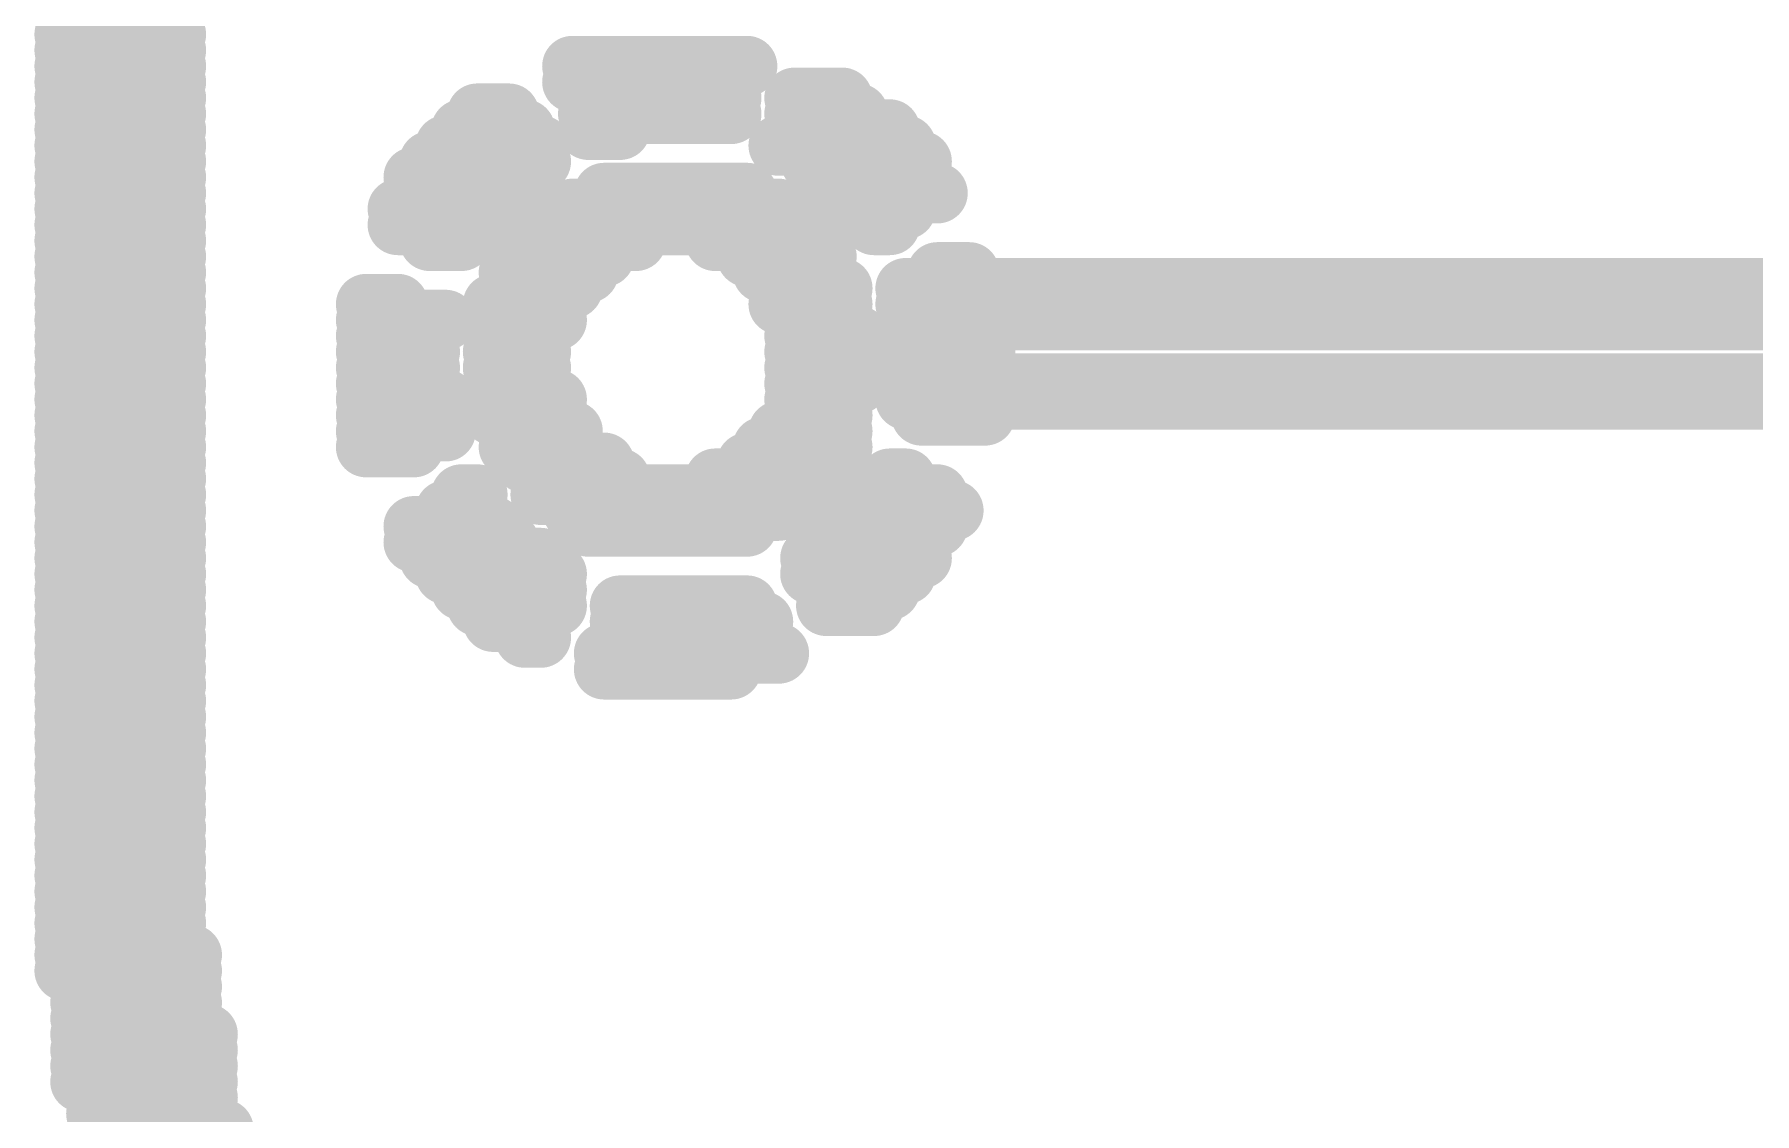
# Model space of a CAD drawing. Header units: inches. Extents: x -0.2 to 15.8, y 0 to 3.5.
# Drawn here: x 0.7622 to 0.8473, y 0.4081 to 0.4615 of the extents above; entities that cross this region are included whole.
import ezdxf

# ---------------------------------------------------------------- set-up
doc = ezdxf.new("R2010")
doc.units = ezdxf.units.IN
doc.header["$MEASUREMENT"] = 0
doc.layers.add('Bottom Overlay', color=54, linetype='Continuous')

msp = doc.modelspace()

# ---------------------------------------------------------------- linework, layer by layer
at = {"layer": 'Bottom Overlay', "const_width": 0.003}
for points in [[(0.763655, 0.462317), (0.765225, 0.462317)], [(0.763655, 0.461533), (0.765225, 0.461533)], [(0.76758, 0.462317), (0.76915, 0.462317)], [(0.76758, 0.461533), (0.76915, 0.461533)], [(0.763655, 0.460747), (0.765225, 0.460747)], [(0.76758, 0.460747), (0.76915, 0.460747)], [(0.763655, 0.459962), (0.765225, 0.459962)], [(0.76758, 0.459962), (0.76915, 0.459962)], [(0.788776, 0.459962), (0.797412, 0.459962)], [(0.763655, 0.459177), (0.765225, 0.459177)], [(0.76758, 0.459177), (0.76915, 0.459177)], [(0.788776, 0.459177), (0.796627, 0.459177)], [(0.763655, 0.458392), (0.765225, 0.458392)], [(0.76758, 0.458392), (0.76915, 0.458392)], [(0.789561, 0.458392), (0.796627, 0.458392)], [(0.799767, 0.458392), (0.802122, 0.458392)], [(0.763655, 0.457607), (0.765225, 0.457607)], [(0.76758, 0.457607), (0.76915, 0.457607)], [(0.784066, 0.457607), (0.785636, 0.457607)], [(0.789561, 0.457607), (0.796627, 0.457607)], [(0.799767, 0.457607), (0.802907, 0.457607)], [(0.763655, 0.456822), (0.765225, 0.456822)], [(0.76758, 0.456822), (0.76915, 0.456822)], [(0.783281, 0.456822), (0.786421, 0.456822)], [(0.789561, 0.456822), (0.791131, 0.456822)], [(0.799767, 0.456822), (0.804477, 0.456822)], [(0.763655, 0.456037), (0.765225, 0.456037)], [(0.76758, 0.456037), (0.76915, 0.456037)], [(0.782496, 0.456037), (0.787206, 0.456037)], [(0.798982, 0.456037), (0.805262, 0.456037)], [(0.763655, 0.455252), (0.765225, 0.455252)], [(0.76758, 0.455252), (0.76915, 0.455252)], [(0.781711, 0.455252), (0.787206, 0.455252)], [(0.800552, 0.455252), (0.806047, 0.455252)], [(0.763655, 0.454467), (0.765225, 0.454467)], [(0.76758, 0.454467), (0.76915, 0.454467)], [(0.780926, 0.454467), (0.786421, 0.454467)], [(0.801337, 0.454467), (0.806047, 0.454467)], [(0.763655, 0.453682), (0.765225, 0.453682)], [(0.76758, 0.453682), (0.76915, 0.453682)], [(0.780926, 0.453682), (0.785636, 0.453682)], [(0.790346, 0.453682), (0.797412, 0.453682)], [(0.802122, 0.453682), (0.806832, 0.453682)], [(0.763655, 0.452897), (0.765225, 0.452897)], [(0.76758, 0.452897), (0.76915, 0.452897)], [(0.780141, 0.452897), (0.784851, 0.452897)], [(0.788776, 0.452897), (0.798982, 0.452897)], [(0.802907, 0.452897), (0.805262, 0.452897)], [(0.763655, 0.452112), (0.765225, 0.452112)], [(0.763655, 0.451327), (0.765225, 0.451327)], [(0.76758, 0.452112), (0.76915, 0.452112)], [(0.76758, 0.451327), (0.76915, 0.451327)], [(0.780141, 0.452112), (0.784066, 0.452112)], [(0.781711, 0.451327), (0.783281, 0.451327)], [(0.787206, 0.451327), (0.791916, 0.451327)], [(0.787991, 0.452112), (0.799767, 0.452112)], [(0.795841, 0.451327), (0.800552, 0.451327)], [(0.803692, 0.452112), (0.804477, 0.452112)], [(0.763655, 0.450542), (0.765225, 0.450542)], [(0.76758, 0.450542), (0.76915, 0.450542)], [(0.786421, 0.450542), (0.790346, 0.450542)], [(0.797412, 0.450542), (0.801337, 0.450542)], [(0.763655, 0.449757), (0.765225, 0.449757)], [(0.76758, 0.449757), (0.76915, 0.449757)], [(0.785636, 0.449757), (0.789561, 0.449757)], [(0.798197, 0.449757), (0.801337, 0.449757)], [(0.806832, 0.449757), (0.808402, 0.449757)], [(0.763655, 0.448972), (0.765225, 0.448972)], [(0.76758, 0.448972), (0.76915, 0.448972)], [(0.785636, 0.448972), (0.788776, 0.448972)], [(0.798982, 0.448972), (0.802122, 0.448972)], [(0.805262, 0.448972), (0.858645, 0.448972)], [(0.763655, 0.448187), (0.765225, 0.448187)], [(0.76758, 0.448187), (0.76915, 0.448187)], [(0.778571, 0.448187), (0.780141, 0.448187)], [(0.784851, 0.448187), (0.787991, 0.448187)], [(0.798982, 0.448187), (0.802122, 0.448187)], [(0.805262, 0.448187), (0.858645, 0.448187)], [(0.763655, 0.447402), (0.765225, 0.447402)], [(0.76758, 0.447402), (0.76915, 0.447402)], [(0.778571, 0.447402), (0.782496, 0.447402)], [(0.784851, 0.447402), (0.787991, 0.447402)], [(0.799767, 0.447402), (0.802122, 0.447402)], [(0.805262, 0.447402), (0.85786, 0.447402)], [(0.763655, 0.446617), (0.765225, 0.446617)], [(0.76758, 0.446617), (0.76915, 0.446617)], [(0.778571, 0.446617), (0.781711, 0.446617)], [(0.784851, 0.446617), (0.787206, 0.446617)], [(0.799767, 0.446617), (0.802907, 0.446617)], [(0.805262, 0.446617), (0.809187, 0.446617)], [(0.763655, 0.445832), (0.765225, 0.445832)], [(0.76758, 0.445832), (0.76915, 0.445832)], [(0.778571, 0.445832), (0.781711, 0.445832)], [(0.784851, 0.445832), (0.787206, 0.445832)], [(0.799767, 0.445832), (0.802907, 0.445832)], [(0.806047, 0.445832), (0.809187, 0.445832)], [(0.763655, 0.445047), (0.765225, 0.445047)], [(0.76758, 0.445047), (0.76915, 0.445047)], [(0.778571, 0.445047), (0.781711, 0.445047)], [(0.784851, 0.445047), (0.787206, 0.445047)], [(0.799767, 0.445047), (0.802907, 0.445047)], [(0.806047, 0.445047), (0.809187, 0.445047)], [(0.763655, 0.444261), (0.765225, 0.444261)], [(0.76758, 0.444261), (0.76915, 0.444261)], [(0.778571, 0.444261), (0.781711, 0.444261)], [(0.784851, 0.444261), (0.787206, 0.444261)], [(0.799767, 0.444261), (0.802907, 0.444261)], [(0.805262, 0.444261), (0.858645, 0.444261)], [(0.763655, 0.443476), (0.765225, 0.443476)], [(0.76758, 0.443476), (0.76915, 0.443476)], [(0.778571, 0.443476), (0.782496, 0.443476)], [(0.784851, 0.443476), (0.787991, 0.443476)], [(0.799767, 0.443476), (0.802122, 0.443476)], [(0.805262, 0.443476), (0.858645, 0.443476)], [(0.763655, 0.442691), (0.765225, 0.442691)], [(0.76758, 0.442691), (0.76915, 0.442691)], [(0.778571, 0.442691), (0.782496, 0.442691)], [(0.784851, 0.442691), (0.787991, 0.442691)], [(0.799767, 0.442691), (0.802122, 0.442691)], [(0.806047, 0.442691), (0.809187, 0.442691)], [(0.763655, 0.441906), (0.765225, 0.441906)], [(0.763655, 0.441121), (0.765225, 0.441121)], [(0.76758, 0.441906), (0.76915, 0.441906)], [(0.76758, 0.441121), (0.76915, 0.441121)], [(0.778571, 0.441906), (0.782496, 0.441906)], [(0.778571, 0.441121), (0.780926, 0.441121)], [(0.785636, 0.441906), (0.788776, 0.441906)], [(0.785636, 0.441121), (0.788776, 0.441121)], [(0.798197, 0.441121), (0.802122, 0.441121)], [(0.798982, 0.441906), (0.802122, 0.441906)], [(0.763655, 0.440336), (0.765225, 0.440336)], [(0.76758, 0.440336), (0.76915, 0.440336)], [(0.786421, 0.440336), (0.790346, 0.440336)], [(0.797412, 0.440336), (0.801337, 0.440336)], [(0.763655, 0.439551), (0.765225, 0.439551)], [(0.76758, 0.439551), (0.76915, 0.439551)], [(0.787206, 0.439551), (0.791131, 0.439551)], [(0.795841, 0.439551), (0.800552, 0.439551)], [(0.804477, 0.439551), (0.805262, 0.439551)], [(0.763655, 0.438766), (0.765225, 0.438766)], [(0.76758, 0.438766), (0.76915, 0.438766)], [(0.783281, 0.438766), (0.784066, 0.438766)], [(0.787206, 0.438766), (0.799767, 0.438766)], [(0.803692, 0.438766), (0.806832, 0.438766)], [(0.763655, 0.437981), (0.765225, 0.437981)], [(0.76758, 0.437981), (0.76915, 0.437981)], [(0.782496, 0.437981), (0.784066, 0.437981)], [(0.788776, 0.437981), (0.798982, 0.437981)], [(0.802907, 0.437981), (0.807617, 0.437981)], [(0.763655, 0.437196), (0.765225, 0.437196)], [(0.76758, 0.437196), (0.76915, 0.437196)], [(0.780926, 0.437196), (0.784851, 0.437196)], [(0.789561, 0.437196), (0.797412, 0.437196)], [(0.802122, 0.437196), (0.806832, 0.437196)], [(0.763655, 0.436411), (0.765225, 0.436411)], [(0.76758, 0.436411), (0.76915, 0.436411)], [(0.780926, 0.436411), (0.785636, 0.436411)], [(0.801337, 0.436411), (0.806047, 0.436411)], [(0.763655, 0.435626), (0.765225, 0.435626)], [(0.76758, 0.435626), (0.76915, 0.435626)], [(0.781711, 0.435626), (0.787206, 0.435626)], [(0.800552, 0.435626), (0.806047, 0.435626)], [(0.763655, 0.434841), (0.765225, 0.434841)], [(0.76758, 0.434841), (0.76915, 0.434841)], [(0.782496, 0.434841), (0.787991, 0.434841)], [(0.800552, 0.434841), (0.805262, 0.434841)], [(0.763655, 0.434056), (0.765225, 0.434056)], [(0.76758, 0.434056), (0.76915, 0.434056)], [(0.783281, 0.434056), (0.787991, 0.434056)], [(0.801337, 0.434056), (0.804477, 0.434056)], [(0.763655, 0.433271), (0.765225, 0.433271)], [(0.76758, 0.433271), (0.76915, 0.433271)], [(0.784066, 0.433271), (0.787991, 0.433271)], [(0.791131, 0.433271), (0.797412, 0.433271)], [(0.801337, 0.433271), (0.803692, 0.433271)], [(0.763655, 0.432486), (0.765225, 0.432486)], [(0.763655, 0.431701), (0.765225, 0.431701)], [(0.76758, 0.432486), (0.76915, 0.432486)], [(0.76758, 0.431701), (0.76915, 0.431701)], [(0.784851, 0.432486), (0.787206, 0.432486)], [(0.786421, 0.431701), (0.787206, 0.431701)], [(0.791131, 0.432486), (0.798197, 0.432486)], [(0.791131, 0.431701), (0.798197, 0.431701)], [(0.763655, 0.430916), (0.765225, 0.430916)], [(0.76758, 0.430916), (0.76915, 0.430916)], [(0.790346, 0.430916), (0.798982, 0.430916)], [(0.763655, 0.430131), (0.765225, 0.430131)], [(0.76758, 0.430131), (0.76915, 0.430131)], [(0.790346, 0.430131), (0.796627, 0.430131)], [(0.763655, 0.429346), (0.765225, 0.429346)], [(0.76758, 0.429346), (0.76915, 0.429346)], [(0.763655, 0.428561), (0.765225, 0.428561)], [(0.76758, 0.428561), (0.76915, 0.428561)], [(0.763655, 0.427775), (0.765225, 0.427775)], [(0.76758, 0.427775), (0.76915, 0.427775)], [(0.763655, 0.42699), (0.765225, 0.42699)], [(0.76758, 0.42699), (0.76915, 0.42699)], [(0.763655, 0.426205), (0.765225, 0.426205)], [(0.76758, 0.426205), (0.76915, 0.426205)], [(0.763655, 0.42542), (0.765225, 0.42542)], [(0.76758, 0.42542), (0.76915, 0.42542)], [(0.763655, 0.424635), (0.765225, 0.424635)], [(0.76758, 0.424635), (0.76915, 0.424635)], [(0.763655, 0.42385), (0.765225, 0.42385)], [(0.76758, 0.42385), (0.76915, 0.42385)], [(0.763655, 0.423065), (0.765225, 0.423065)], [(0.76758, 0.423065), (0.76915, 0.423065)], [(0.763655, 0.42228), (0.765225, 0.42228)], [(0.763655, 0.421495), (0.765225, 0.421495)], [(0.76758, 0.42228), (0.76915, 0.42228)], [(0.76758, 0.421495), (0.76915, 0.421495)], [(0.763655, 0.42071), (0.76601, 0.42071)], [(0.76758, 0.42071), (0.76915, 0.42071)], [(0.763655, 0.419925), (0.76601, 0.419925)], [(0.76758, 0.419925), (0.76915, 0.419925)], [(0.763655, 0.41914), (0.76601, 0.41914)], [(0.76758, 0.41914), (0.76915, 0.41914)], [(0.763655, 0.418355), (0.76601, 0.418355)], [(0.76758, 0.418355), (0.76915, 0.418355)], [(0.763655, 0.41757), (0.76601, 0.41757)], [(0.76758, 0.41757), (0.76915, 0.41757)], [(0.763655, 0.416785), (0.76601, 0.416785)], [(0.76758, 0.416785), (0.76915, 0.416785)], [(0.763655, 0.416), (0.76601, 0.416)], [(0.768365, 0.416), (0.769935, 0.416)], [(0.763655, 0.415215), (0.76601, 0.415215)], [(0.768365, 0.415215), (0.769935, 0.415215)], [(0.76444, 0.41443), (0.76601, 0.41443)], [(0.768365, 0.41443), (0.769935, 0.41443)], [(0.76444, 0.413645), (0.76601, 0.413645)], [(0.768365, 0.413645), (0.769935, 0.413645)], [(0.76444, 0.41286), (0.76601, 0.41286)], [(0.768365, 0.41286), (0.769935, 0.41286)], [(0.76444, 0.412075), (0.76601, 0.412075)], [(0.76444, 0.411289), (0.76601, 0.411289)], [(0.768365, 0.412075), (0.77072, 0.412075)], [(0.768365, 0.411289), (0.77072, 0.411289)], [(0.76444, 0.410504), (0.76601, 0.410504)], [(0.768365, 0.410504), (0.77072, 0.410504)], [(0.76444, 0.40972), (0.766795, 0.40972)], [(0.76915, 0.40972), (0.77072, 0.40972)], [(0.765225, 0.408934), (0.766795, 0.408934)], [(0.76915, 0.408934), (0.77072, 0.408934)], [(0.765225, 0.408149), (0.766795, 0.408149)], [(0.76915, 0.408149), (0.77072, 0.408149)], [(0.765225, 0.407364), (0.766795, 0.407364)], [(0.769935, 0.407364), (0.771505, 0.407364)]]:
    msp.add_lwpolyline(points, dxfattribs=at)
at = {"layer": 'Bottom Overlay', "const_width": 0.0015}
for points in [[(0.762905, 0.462317, 1), (0.764405, 0.462317, 1)], [(0.762905, 0.461533, 1), (0.764405, 0.461533, 1)], [(0.764475, 0.462317, 1), (0.765975, 0.462317, 1)], [(0.764475, 0.461533, 1), (0.765975, 0.461533, 1)], [(0.76683, 0.462317, 1), (0.76833, 0.462317, 1)], [(0.76683, 0.461533, 1), (0.76833, 0.461533, 1)], [(0.7684, 0.462317, 1), (0.7699, 0.462317, 1)], [(0.7684, 0.461533, 1), (0.7699, 0.461533, 1)], [(0.762905, 0.460747, 1), (0.764405, 0.460747, 1)], [(0.764475, 0.460747, 1), (0.765975, 0.460747, 1)], [(0.76683, 0.460747, 1), (0.76833, 0.460747, 1)], [(0.7684, 0.460747, 1), (0.7699, 0.460747, 1)], [(0.762905, 0.459962, 1), (0.764405, 0.459962, 1)], [(0.764475, 0.459962, 1), (0.765975, 0.459962, 1)], [(0.76683, 0.459962, 1), (0.76833, 0.459962, 1)], [(0.7684, 0.459962, 1), (0.7699, 0.459962, 1)], [(0.788026, 0.459962, 1), (0.789526, 0.459962, 1)], [(0.796662, 0.459962, 1), (0.798162, 0.459962, 1)], [(0.762905, 0.459177, 1), (0.764405, 0.459177, 1)], [(0.764475, 0.459177, 1), (0.765975, 0.459177, 1)], [(0.76683, 0.459177, 1), (0.76833, 0.459177, 1)], [(0.7684, 0.459177, 1), (0.7699, 0.459177, 1)], [(0.788026, 0.459177, 1), (0.789526, 0.459177, 1)], [(0.795876, 0.459177, 1), (0.797377, 0.459177, 1)], [(0.762905, 0.458392, 1), (0.764405, 0.458392, 1)], [(0.764475, 0.458392, 1), (0.765975, 0.458392, 1)], [(0.76683, 0.458392, 1), (0.76833, 0.458392, 1)], [(0.7684, 0.458392, 1), (0.7699, 0.458392, 1)], [(0.788811, 0.458392, 1), (0.790311, 0.458392, 1)], [(0.795876, 0.458392, 1), (0.797377, 0.458392, 1)], [(0.799017, 0.458392, 1), (0.800517, 0.458392, 1)], [(0.801372, 0.458392, 1), (0.802872, 0.458392, 1)], [(0.762905, 0.457607, 1), (0.764405, 0.457607, 1)], [(0.764475, 0.457607, 1), (0.765975, 0.457607, 1)], [(0.76683, 0.457607, 1), (0.76833, 0.457607, 1)], [(0.7684, 0.457607, 1), (0.7699, 0.457607, 1)], [(0.783316, 0.457607, 1), (0.784816, 0.457607, 1)], [(0.784886, 0.457607, 1), (0.786386, 0.457607, 1)], [(0.788811, 0.457607, 1), (0.790311, 0.457607, 1)], [(0.795876, 0.457607, 1), (0.797377, 0.457607, 1)], [(0.799017, 0.457607, 1), (0.800517, 0.457607, 1)], [(0.802157, 0.457607, 1), (0.803657, 0.457607, 1)], [(0.762905, 0.456822, 1), (0.764405, 0.456822, 1)], [(0.764475, 0.456822, 1), (0.765975, 0.456822, 1)], [(0.76683, 0.456822, 1), (0.76833, 0.456822, 1)], [(0.7684, 0.456822, 1), (0.7699, 0.456822, 1)], [(0.782531, 0.456822, 1), (0.784031, 0.456822, 1)], [(0.785671, 0.456822, 1), (0.787171, 0.456822, 1)], [(0.788811, 0.456822, 1), (0.790311, 0.456822, 1)], [(0.790381, 0.456822, 1), (0.791881, 0.456822, 1)], [(0.799017, 0.456822, 1), (0.800517, 0.456822, 1)], [(0.803727, 0.456822, 1), (0.805227, 0.456822, 1)], [(0.762905, 0.456037, 1), (0.764405, 0.456037, 1)], [(0.764475, 0.456037, 1), (0.765975, 0.456037, 1)], [(0.76683, 0.456037, 1), (0.76833, 0.456037, 1)], [(0.7684, 0.456037, 1), (0.7699, 0.456037, 1)], [(0.781746, 0.456037, 1), (0.783246, 0.456037, 1)], [(0.786456, 0.456037, 1), (0.787956, 0.456037, 1)], [(0.798232, 0.456037, 1), (0.799732, 0.456037, 1)], [(0.804512, 0.456037, 1), (0.806012, 0.456037, 1)], [(0.762905, 0.455252, 1), (0.764405, 0.455252, 1)], [(0.764475, 0.455252, 1), (0.765975, 0.455252, 1)], [(0.76683, 0.455252, 1), (0.76833, 0.455252, 1)], [(0.7684, 0.455252, 1), (0.7699, 0.455252, 1)], [(0.780961, 0.455252, 1), (0.782461, 0.455252, 1)], [(0.786456, 0.455252, 1), (0.787956, 0.455252, 1)], [(0.799802, 0.455252, 1), (0.801302, 0.455252, 1)], [(0.805297, 0.455252, 1), (0.806797, 0.455252, 1)], [(0.762905, 0.454467, 1), (0.764405, 0.454467, 1)], [(0.764475, 0.454467, 1), (0.765975, 0.454467, 1)], [(0.76683, 0.454467, 1), (0.76833, 0.454467, 1)], [(0.7684, 0.454467, 1), (0.7699, 0.454467, 1)], [(0.780176, 0.454467, 1), (0.781676, 0.454467, 1)], [(0.785671, 0.454467, 1), (0.787171, 0.454467, 1)], [(0.800587, 0.454467, 1), (0.802087, 0.454467, 1)], [(0.805297, 0.454467, 1), (0.806797, 0.454467, 1)], [(0.762905, 0.453682, 1), (0.764405, 0.453682, 1)], [(0.764475, 0.453682, 1), (0.765975, 0.453682, 1)], [(0.76683, 0.453682, 1), (0.76833, 0.453682, 1)], [(0.7684, 0.453682, 1), (0.7699, 0.453682, 1)], [(0.780176, 0.453682, 1), (0.781676, 0.453682, 1)], [(0.784886, 0.453682, 1), (0.786386, 0.453682, 1)], [(0.789596, 0.453682, 1), (0.791096, 0.453682, 1)], [(0.796662, 0.453682, 1), (0.798162, 0.453682, 1)], [(0.801372, 0.453682, 1), (0.802872, 0.453682, 1)], [(0.806082, 0.453682, 1), (0.807582, 0.453682, 1)], [(0.762905, 0.452897, 1), (0.764405, 0.452897, 1)], [(0.764475, 0.452897, 1), (0.765975, 0.452897, 1)], [(0.76683, 0.452897, 1), (0.76833, 0.452897, 1)], [(0.7684, 0.452897, 1), (0.7699, 0.452897, 1)], [(0.77939, 0.452897, 1), (0.780891, 0.452897, 1)], [(0.784101, 0.452897, 1), (0.785601, 0.452897, 1)], [(0.788026, 0.452897, 1), (0.789526, 0.452897, 1)], [(0.798232, 0.452897, 1), (0.799732, 0.452897, 1)], [(0.802157, 0.452897, 1), (0.803657, 0.452897, 1)], [(0.804512, 0.452897, 1), (0.806012, 0.452897, 1)], [(0.762905, 0.452112, 1), (0.764405, 0.452112, 1)], [(0.762905, 0.451327, 1), (0.764405, 0.451327, 1)], [(0.764475, 0.452112, 1), (0.765975, 0.452112, 1)], [(0.764475, 0.451327, 1), (0.765975, 0.451327, 1)], [(0.76683, 0.452112, 1), (0.76833, 0.452112, 1)], [(0.76683, 0.451327, 1), (0.76833, 0.451327, 1)], [(0.7684, 0.452112, 1), (0.7699, 0.452112, 1)], [(0.7684, 0.451327, 1), (0.7699, 0.451327, 1)], [(0.77939, 0.452112, 1), (0.780891, 0.452112, 1)], [(0.780961, 0.451327, 1), (0.782461, 0.451327, 1)], [(0.782531, 0.451327, 1), (0.784031, 0.451327, 1)], [(0.783316, 0.452112, 1), (0.784816, 0.452112, 1)], [(0.786456, 0.451327, 1), (0.787956, 0.451327, 1)], [(0.787241, 0.452112, 1), (0.788741, 0.452112, 1)], [(0.791166, 0.451327, 1), (0.792666, 0.451327, 1)], [(0.795091, 0.451327, 1), (0.796592, 0.451327, 1)], [(0.799017, 0.452112, 1), (0.800517, 0.452112, 1)], [(0.799802, 0.451327, 1), (0.801302, 0.451327, 1)], [(0.802942, 0.452112, 1), (0.804442, 0.452112, 1)], [(0.803727, 0.452112, 1), (0.805227, 0.452112, 1)], [(0.762905, 0.450542, 1), (0.764405, 0.450542, 1)], [(0.764475, 0.450542, 1), (0.765975, 0.450542, 1)], [(0.76683, 0.450542, 1), (0.76833, 0.450542, 1)], [(0.7684, 0.450542, 1), (0.7699, 0.450542, 1)], [(0.785671, 0.450542, 1), (0.787171, 0.450542, 1)], [(0.789596, 0.450542, 1), (0.791096, 0.450542, 1)], [(0.796662, 0.450542, 1), (0.798162, 0.450542, 1)], [(0.800587, 0.450542, 1), (0.802087, 0.450542, 1)], [(0.762905, 0.449757, 1), (0.764405, 0.449757, 1)], [(0.764475, 0.449757, 1), (0.765975, 0.449757, 1)], [(0.76683, 0.449757, 1), (0.76833, 0.449757, 1)], [(0.7684, 0.449757, 1), (0.7699, 0.449757, 1)], [(0.784886, 0.449757, 1), (0.786386, 0.449757, 1)], [(0.788811, 0.449757, 1), (0.790311, 0.449757, 1)], [(0.797447, 0.449757, 1), (0.798947, 0.449757, 1)], [(0.800587, 0.449757, 1), (0.802087, 0.449757, 1)], [(0.806082, 0.449757, 1), (0.807582, 0.449757, 1)], [(0.807652, 0.449757, 1), (0.809152, 0.449757, 1)], [(0.762905, 0.448972, 1), (0.764405, 0.448972, 1)], [(0.764475, 0.448972, 1), (0.765975, 0.448972, 1)], [(0.76683, 0.448972, 1), (0.76833, 0.448972, 1)], [(0.7684, 0.448972, 1), (0.7699, 0.448972, 1)], [(0.784886, 0.448972, 1), (0.786386, 0.448972, 1)], [(0.788026, 0.448972, 1), (0.789526, 0.448972, 1)], [(0.798232, 0.448972, 1), (0.799732, 0.448972, 1)], [(0.801372, 0.448972, 1), (0.802872, 0.448972, 1)], [(0.804512, 0.448972, 1), (0.806012, 0.448972, 1)], [(0.762905, 0.448187, 1), (0.764405, 0.448187, 1)], [(0.764475, 0.448187, 1), (0.765975, 0.448187, 1)], [(0.76683, 0.448187, 1), (0.76833, 0.448187, 1)], [(0.7684, 0.448187, 1), (0.7699, 0.448187, 1)], [(0.777821, 0.448187, 1), (0.77932, 0.448187, 1)], [(0.77939, 0.448187, 1), (0.780891, 0.448187, 1)], [(0.784101, 0.448187, 1), (0.785601, 0.448187, 1)], [(0.787241, 0.448187, 1), (0.788741, 0.448187, 1)], [(0.798232, 0.448187, 1), (0.799732, 0.448187, 1)], [(0.801372, 0.448187, 1), (0.802872, 0.448187, 1)], [(0.804512, 0.448187, 1), (0.806012, 0.448187, 1)], [(0.762905, 0.447402, 1), (0.764405, 0.447402, 1)], [(0.764475, 0.447402, 1), (0.765975, 0.447402, 1)], [(0.76683, 0.447402, 1), (0.76833, 0.447402, 1)], [(0.7684, 0.447402, 1), (0.7699, 0.447402, 1)], [(0.777821, 0.447402, 1), (0.77932, 0.447402, 1)], [(0.781746, 0.447402, 1), (0.783246, 0.447402, 1)], [(0.784101, 0.447402, 1), (0.785601, 0.447402, 1)], [(0.787241, 0.447402, 1), (0.788741, 0.447402, 1)], [(0.799017, 0.447402, 1), (0.800517, 0.447402, 1)], [(0.801372, 0.447402, 1), (0.802872, 0.447402, 1)], [(0.804512, 0.447402, 1), (0.806012, 0.447402, 1)], [(0.762905, 0.446617, 1), (0.764405, 0.446617, 1)], [(0.764475, 0.446617, 1), (0.765975, 0.446617, 1)], [(0.76683, 0.446617, 1), (0.76833, 0.446617, 1)], [(0.7684, 0.446617, 1), (0.7699, 0.446617, 1)], [(0.777821, 0.446617, 1), (0.77932, 0.446617, 1)], [(0.780961, 0.446617, 1), (0.782461, 0.446617, 1)], [(0.784101, 0.446617, 1), (0.785601, 0.446617, 1)], [(0.786456, 0.446617, 1), (0.787956, 0.446617, 1)], [(0.799017, 0.446617, 1), (0.800517, 0.446617, 1)], [(0.802157, 0.446617, 1), (0.803657, 0.446617, 1)], [(0.804512, 0.446617, 1), (0.806012, 0.446617, 1)], [(0.808437, 0.446617, 1), (0.809937, 0.446617, 1)], [(0.762905, 0.445832, 1), (0.764405, 0.445832, 1)], [(0.764475, 0.445832, 1), (0.765975, 0.445832, 1)], [(0.76683, 0.445832, 1), (0.76833, 0.445832, 1)], [(0.7684, 0.445832, 1), (0.7699, 0.445832, 1)], [(0.777821, 0.445832, 1), (0.77932, 0.445832, 1)], [(0.780961, 0.445832, 1), (0.782461, 0.445832, 1)], [(0.784101, 0.445832, 1), (0.785601, 0.445832, 1)], [(0.786456, 0.445832, 1), (0.787956, 0.445832, 1)], [(0.799017, 0.445832, 1), (0.800517, 0.445832, 1)], [(0.802157, 0.445832, 1), (0.803657, 0.445832, 1)], [(0.805297, 0.445832, 1), (0.806797, 0.445832, 1)], [(0.808437, 0.445832, 1), (0.809937, 0.445832, 1)], [(0.762905, 0.445047, 1), (0.764405, 0.445047, 1)], [(0.764475, 0.445047, 1), (0.765975, 0.445047, 1)], [(0.76683, 0.445047, 1), (0.76833, 0.445047, 1)], [(0.7684, 0.445047, 1), (0.7699, 0.445047, 1)], [(0.777821, 0.445047, 1), (0.77932, 0.445047, 1)], [(0.780961, 0.445047, 1), (0.782461, 0.445047, 1)], [(0.784101, 0.445047, 1), (0.785601, 0.445047, 1)], [(0.786456, 0.445047, 1), (0.787956, 0.445047, 1)], [(0.799017, 0.445047, 1), (0.800517, 0.445047, 1)], [(0.802157, 0.445047, 1), (0.803657, 0.445047, 1)], [(0.805297, 0.445047, 1), (0.806797, 0.445047, 1)], [(0.808437, 0.445047, 1), (0.809937, 0.445047, 1)], [(0.762905, 0.444261, 1), (0.764405, 0.444261, 1)], [(0.764475, 0.444261, 1), (0.765975, 0.444261, 1)], [(0.76683, 0.444261, 1), (0.76833, 0.444261, 1)], [(0.7684, 0.444261, 1), (0.7699, 0.444261, 1)], [(0.777821, 0.444261, 1), (0.77932, 0.444261, 1)], [(0.780961, 0.444261, 1), (0.782461, 0.444261, 1)], [(0.784101, 0.444261, 1), (0.785601, 0.444261, 1)], [(0.786456, 0.444261, 1), (0.787956, 0.444261, 1)], [(0.799017, 0.444261, 1), (0.800517, 0.444261, 1)], [(0.802157, 0.444261, 1), (0.803657, 0.444261, 1)], [(0.804512, 0.444261, 1), (0.806012, 0.444261, 1)], [(0.762905, 0.443476, 1), (0.764405, 0.443476, 1)], [(0.764475, 0.443476, 1), (0.765975, 0.443476, 1)], [(0.76683, 0.443476, 1), (0.76833, 0.443476, 1)], [(0.7684, 0.443476, 1), (0.7699, 0.443476, 1)], [(0.777821, 0.443476, 1), (0.77932, 0.443476, 1)], [(0.781746, 0.443476, 1), (0.783246, 0.443476, 1)], [(0.784101, 0.443476, 1), (0.785601, 0.443476, 1)], [(0.787241, 0.443476, 1), (0.788741, 0.443476, 1)], [(0.799017, 0.443476, 1), (0.800517, 0.443476, 1)], [(0.801372, 0.443476, 1), (0.802872, 0.443476, 1)], [(0.804512, 0.443476, 1), (0.806012, 0.443476, 1)], [(0.762905, 0.442691, 1), (0.764405, 0.442691, 1)], [(0.764475, 0.442691, 1), (0.765975, 0.442691, 1)], [(0.76683, 0.442691, 1), (0.76833, 0.442691, 1)], [(0.7684, 0.442691, 1), (0.7699, 0.442691, 1)], [(0.777821, 0.442691, 1), (0.77932, 0.442691, 1)], [(0.781746, 0.442691, 1), (0.783246, 0.442691, 1)], [(0.784101, 0.442691, 1), (0.785601, 0.442691, 1)], [(0.787241, 0.442691, 1), (0.788741, 0.442691, 1)], [(0.799017, 0.442691, 1), (0.800517, 0.442691, 1)], [(0.801372, 0.442691, 1), (0.802872, 0.442691, 1)], [(0.805297, 0.442691, 1), (0.806797, 0.442691, 1)], [(0.808437, 0.442691, 1), (0.809937, 0.442691, 1)], [(0.762905, 0.441906, 1), (0.764405, 0.441906, 1)], [(0.762905, 0.441121, 1), (0.764405, 0.441121, 1)], [(0.764475, 0.441906, 1), (0.765975, 0.441906, 1)], [(0.764475, 0.441121, 1), (0.765975, 0.441121, 1)], [(0.76683, 0.441906, 1), (0.76833, 0.441906, 1)], [(0.76683, 0.441121, 1), (0.76833, 0.441121, 1)], [(0.7684, 0.441906, 1), (0.7699, 0.441906, 1)], [(0.7684, 0.441121, 1), (0.7699, 0.441121, 1)], [(0.777821, 0.441906, 1), (0.77932, 0.441906, 1)], [(0.777821, 0.441121, 1), (0.77932, 0.441121, 1)], [(0.780176, 0.441121, 1), (0.781676, 0.441121, 1)], [(0.781746, 0.441906, 1), (0.783246, 0.441906, 1)], [(0.784886, 0.441906, 1), (0.786386, 0.441906, 1)], [(0.784886, 0.441121, 1), (0.786386, 0.441121, 1)], [(0.788026, 0.441906, 1), (0.789526, 0.441906, 1)], [(0.788026, 0.441121, 1), (0.789526, 0.441121, 1)], [(0.797447, 0.441121, 1), (0.798947, 0.441121, 1)], [(0.798232, 0.441906, 1), (0.799732, 0.441906, 1)], [(0.801372, 0.441906, 1), (0.802872, 0.441906, 1)], [(0.801372, 0.441121, 1), (0.802872, 0.441121, 1)], [(0.762905, 0.440336, 1), (0.764405, 0.440336, 1)], [(0.764475, 0.440336, 1), (0.765975, 0.440336, 1)], [(0.76683, 0.440336, 1), (0.76833, 0.440336, 1)], [(0.7684, 0.440336, 1), (0.7699, 0.440336, 1)], [(0.785671, 0.440336, 1), (0.787171, 0.440336, 1)], [(0.789596, 0.440336, 1), (0.791096, 0.440336, 1)], [(0.796662, 0.440336, 1), (0.798162, 0.440336, 1)], [(0.800587, 0.440336, 1), (0.802087, 0.440336, 1)], [(0.762905, 0.439551, 1), (0.764405, 0.439551, 1)], [(0.764475, 0.439551, 1), (0.765975, 0.439551, 1)], [(0.76683, 0.439551, 1), (0.76833, 0.439551, 1)], [(0.7684, 0.439551, 1), (0.7699, 0.439551, 1)], [(0.786456, 0.439551, 1), (0.787956, 0.439551, 1)], [(0.790381, 0.439551, 1), (0.791881, 0.439551, 1)], [(0.795091, 0.439551, 1), (0.796592, 0.439551, 1)], [(0.799802, 0.439551, 1), (0.801302, 0.439551, 1)], [(0.803727, 0.439551, 1), (0.805227, 0.439551, 1)], [(0.804512, 0.439551, 1), (0.806012, 0.439551, 1)], [(0.762905, 0.438766, 1), (0.764405, 0.438766, 1)], [(0.764475, 0.438766, 1), (0.765975, 0.438766, 1)], [(0.76683, 0.438766, 1), (0.76833, 0.438766, 1)], [(0.7684, 0.438766, 1), (0.7699, 0.438766, 1)], [(0.782531, 0.438766, 1), (0.784031, 0.438766, 1)], [(0.783316, 0.438766, 1), (0.784816, 0.438766, 1)], [(0.786456, 0.438766, 1), (0.787956, 0.438766, 1)], [(0.799017, 0.438766, 1), (0.800517, 0.438766, 1)], [(0.802942, 0.438766, 1), (0.804442, 0.438766, 1)], [(0.806082, 0.438766, 1), (0.807582, 0.438766, 1)], [(0.762905, 0.437981, 1), (0.764405, 0.437981, 1)], [(0.764475, 0.437981, 1), (0.765975, 0.437981, 1)], [(0.76683, 0.437981, 1), (0.76833, 0.437981, 1)], [(0.7684, 0.437981, 1), (0.7699, 0.437981, 1)], [(0.781746, 0.437981, 1), (0.783246, 0.437981, 1)], [(0.783316, 0.437981, 1), (0.784816, 0.437981, 1)], [(0.788026, 0.437981, 1), (0.789526, 0.437981, 1)], [(0.798232, 0.437981, 1), (0.799732, 0.437981, 1)], [(0.802157, 0.437981, 1), (0.803657, 0.437981, 1)], [(0.806867, 0.437981, 1), (0.808367, 0.437981, 1)], [(0.762905, 0.437196, 1), (0.764405, 0.437196, 1)], [(0.764475, 0.437196, 1), (0.765975, 0.437196, 1)], [(0.76683, 0.437196, 1), (0.76833, 0.437196, 1)], [(0.7684, 0.437196, 1), (0.7699, 0.437196, 1)], [(0.780176, 0.437196, 1), (0.781676, 0.437196, 1)], [(0.784101, 0.437196, 1), (0.785601, 0.437196, 1)], [(0.788811, 0.437196, 1), (0.790311, 0.437196, 1)], [(0.796662, 0.437196, 1), (0.798162, 0.437196, 1)], [(0.801372, 0.437196, 1), (0.802872, 0.437196, 1)], [(0.806082, 0.437196, 1), (0.807582, 0.437196, 1)], [(0.762905, 0.436411, 1), (0.764405, 0.436411, 1)], [(0.764475, 0.436411, 1), (0.765975, 0.436411, 1)], [(0.76683, 0.436411, 1), (0.76833, 0.436411, 1)], [(0.7684, 0.436411, 1), (0.7699, 0.436411, 1)], [(0.780176, 0.436411, 1), (0.781676, 0.436411, 1)], [(0.784886, 0.436411, 1), (0.786386, 0.436411, 1)], [(0.800587, 0.436411, 1), (0.802087, 0.436411, 1)], [(0.805297, 0.436411, 1), (0.806797, 0.436411, 1)], [(0.762905, 0.435626, 1), (0.764405, 0.435626, 1)], [(0.764475, 0.435626, 1), (0.765975, 0.435626, 1)], [(0.76683, 0.435626, 1), (0.76833, 0.435626, 1)], [(0.7684, 0.435626, 1), (0.7699, 0.435626, 1)], [(0.780961, 0.435626, 1), (0.782461, 0.435626, 1)], [(0.786456, 0.435626, 1), (0.787956, 0.435626, 1)], [(0.799802, 0.435626, 1), (0.801302, 0.435626, 1)], [(0.805297, 0.435626, 1), (0.806797, 0.435626, 1)], [(0.762905, 0.434841, 1), (0.764405, 0.434841, 1)], [(0.764475, 0.434841, 1), (0.765975, 0.434841, 1)], [(0.76683, 0.434841, 1), (0.76833, 0.434841, 1)], [(0.7684, 0.434841, 1), (0.7699, 0.434841, 1)], [(0.781746, 0.434841, 1), (0.783246, 0.434841, 1)], [(0.787241, 0.434841, 1), (0.788741, 0.434841, 1)], [(0.799802, 0.434841, 1), (0.801302, 0.434841, 1)], [(0.804512, 0.434841, 1), (0.806012, 0.434841, 1)], [(0.762905, 0.434056, 1), (0.764405, 0.434056, 1)], [(0.764475, 0.434056, 1), (0.765975, 0.434056, 1)], [(0.76683, 0.434056, 1), (0.76833, 0.434056, 1)], [(0.7684, 0.434056, 1), (0.7699, 0.434056, 1)], [(0.782531, 0.434056, 1), (0.784031, 0.434056, 1)], [(0.787241, 0.434056, 1), (0.788741, 0.434056, 1)], [(0.800587, 0.434056, 1), (0.802087, 0.434056, 1)], [(0.803727, 0.434056, 1), (0.805227, 0.434056, 1)], [(0.762905, 0.433271, 1), (0.764405, 0.433271, 1)], [(0.764475, 0.433271, 1), (0.765975, 0.433271, 1)], [(0.76683, 0.433271, 1), (0.76833, 0.433271, 1)], [(0.7684, 0.433271, 1), (0.7699, 0.433271, 1)], [(0.783316, 0.433271, 1), (0.784816, 0.433271, 1)], [(0.787241, 0.433271, 1), (0.788741, 0.433271, 1)], [(0.790381, 0.433271, 1), (0.791881, 0.433271, 1)], [(0.796662, 0.433271, 1), (0.798162, 0.433271, 1)], [(0.800587, 0.433271, 1), (0.802087, 0.433271, 1)], [(0.802942, 0.433271, 1), (0.804442, 0.433271, 1)], [(0.762905, 0.432486, 1), (0.764405, 0.432486, 1)], [(0.762905, 0.431701, 1), (0.764405, 0.431701, 1)], [(0.764475, 0.432486, 1), (0.765975, 0.432486, 1)], [(0.764475, 0.431701, 1), (0.765975, 0.431701, 1)], [(0.76683, 0.432486, 1), (0.76833, 0.432486, 1)], [(0.76683, 0.431701, 1), (0.76833, 0.431701, 1)], [(0.7684, 0.432486, 1), (0.7699, 0.432486, 1)], [(0.7684, 0.431701, 1), (0.7699, 0.431701, 1)], [(0.784101, 0.432486, 1), (0.785601, 0.432486, 1)], [(0.785671, 0.431701, 1), (0.787171, 0.431701, 1)], [(0.786456, 0.432486, 1), (0.787956, 0.432486, 1)], [(0.786456, 0.431701, 1), (0.787956, 0.431701, 1)], [(0.790381, 0.432486, 1), (0.791881, 0.432486, 1)], [(0.790381, 0.431701, 1), (0.791881, 0.431701, 1)], [(0.797447, 0.432486, 1), (0.798947, 0.432486, 1)], [(0.797447, 0.431701, 1), (0.798947, 0.431701, 1)], [(0.762905, 0.430916, 1), (0.764405, 0.430916, 1)], [(0.764475, 0.430916, 1), (0.765975, 0.430916, 1)], [(0.76683, 0.430916, 1), (0.76833, 0.430916, 1)], [(0.7684, 0.430916, 1), (0.7699, 0.430916, 1)], [(0.789596, 0.430916, 1), (0.791096, 0.430916, 1)], [(0.798232, 0.430916, 1), (0.799732, 0.430916, 1)], [(0.762905, 0.430131, 1), (0.764405, 0.430131, 1)], [(0.764475, 0.430131, 1), (0.765975, 0.430131, 1)], [(0.76683, 0.430131, 1), (0.76833, 0.430131, 1)], [(0.7684, 0.430131, 1), (0.7699, 0.430131, 1)], [(0.789596, 0.430131, 1), (0.791096, 0.430131, 1)], [(0.795876, 0.430131, 1), (0.797377, 0.430131, 1)], [(0.762905, 0.429346, 1), (0.764405, 0.429346, 1)], [(0.764475, 0.429346, 1), (0.765975, 0.429346, 1)], [(0.76683, 0.429346, 1), (0.76833, 0.429346, 1)], [(0.7684, 0.429346, 1), (0.7699, 0.429346, 1)], [(0.762905, 0.428561, 1), (0.764405, 0.428561, 1)], [(0.764475, 0.428561, 1), (0.765975, 0.428561, 1)], [(0.76683, 0.428561, 1), (0.76833, 0.428561, 1)], [(0.7684, 0.428561, 1), (0.7699, 0.428561, 1)], [(0.762905, 0.427775, 1), (0.764405, 0.427775, 1)], [(0.764475, 0.427775, 1), (0.765975, 0.427775, 1)], [(0.76683, 0.427775, 1), (0.76833, 0.427775, 1)], [(0.7684, 0.427775, 1), (0.7699, 0.427775, 1)], [(0.762905, 0.42699, 1), (0.764405, 0.42699, 1)], [(0.764475, 0.42699, 1), (0.765975, 0.42699, 1)], [(0.76683, 0.42699, 1), (0.76833, 0.42699, 1)], [(0.7684, 0.42699, 1), (0.7699, 0.42699, 1)], [(0.762905, 0.426205, 1), (0.764405, 0.426205, 1)], [(0.764475, 0.426205, 1), (0.765975, 0.426205, 1)], [(0.76683, 0.426205, 1), (0.76833, 0.426205, 1)], [(0.7684, 0.426205, 1), (0.7699, 0.426205, 1)], [(0.762905, 0.42542, 1), (0.764405, 0.42542, 1)], [(0.764475, 0.42542, 1), (0.765975, 0.42542, 1)], [(0.76683, 0.42542, 1), (0.76833, 0.42542, 1)], [(0.7684, 0.42542, 1), (0.7699, 0.42542, 1)], [(0.762905, 0.424635, 1), (0.764405, 0.424635, 1)], [(0.764475, 0.424635, 1), (0.765975, 0.424635, 1)], [(0.76683, 0.424635, 1), (0.76833, 0.424635, 1)], [(0.7684, 0.424635, 1), (0.7699, 0.424635, 1)], [(0.762905, 0.42385, 1), (0.764405, 0.42385, 1)], [(0.764475, 0.42385, 1), (0.765975, 0.42385, 1)], [(0.76683, 0.42385, 1), (0.76833, 0.42385, 1)], [(0.7684, 0.42385, 1), (0.7699, 0.42385, 1)], [(0.762905, 0.423065, 1), (0.764405, 0.423065, 1)], [(0.764475, 0.423065, 1), (0.765975, 0.423065, 1)], [(0.76683, 0.423065, 1), (0.76833, 0.423065, 1)], [(0.7684, 0.423065, 1), (0.7699, 0.423065, 1)], [(0.762905, 0.42228, 1), (0.764405, 0.42228, 1)], [(0.762905, 0.421495, 1), (0.764405, 0.421495, 1)], [(0.764475, 0.42228, 1), (0.765975, 0.42228, 1)], [(0.764475, 0.421495, 1), (0.765975, 0.421495, 1)], [(0.76683, 0.42228, 1), (0.76833, 0.42228, 1)], [(0.76683, 0.421495, 1), (0.76833, 0.421495, 1)], [(0.7684, 0.42228, 1), (0.7699, 0.42228, 1)], [(0.7684, 0.421495, 1), (0.7699, 0.421495, 1)], [(0.762905, 0.42071, 1), (0.764405, 0.42071, 1)], [(0.76526, 0.42071, 1), (0.76676, 0.42071, 1)], [(0.76683, 0.42071, 1), (0.76833, 0.42071, 1)], [(0.7684, 0.42071, 1), (0.7699, 0.42071, 1)], [(0.762905, 0.419925, 1), (0.764405, 0.419925, 1)], [(0.76526, 0.419925, 1), (0.76676, 0.419925, 1)], [(0.76683, 0.419925, 1), (0.76833, 0.419925, 1)], [(0.7684, 0.419925, 1), (0.7699, 0.419925, 1)], [(0.762905, 0.41914, 1), (0.764405, 0.41914, 1)], [(0.76526, 0.41914, 1), (0.76676, 0.41914, 1)], [(0.76683, 0.41914, 1), (0.76833, 0.41914, 1)], [(0.7684, 0.41914, 1), (0.7699, 0.41914, 1)], [(0.762905, 0.418355, 1), (0.764405, 0.418355, 1)], [(0.76526, 0.418355, 1), (0.76676, 0.418355, 1)], [(0.76683, 0.418355, 1), (0.76833, 0.418355, 1)], [(0.7684, 0.418355, 1), (0.7699, 0.418355, 1)], [(0.762905, 0.41757, 1), (0.764405, 0.41757, 1)], [(0.76526, 0.41757, 1), (0.76676, 0.41757, 1)], [(0.76683, 0.41757, 1), (0.76833, 0.41757, 1)], [(0.7684, 0.41757, 1), (0.7699, 0.41757, 1)], [(0.762905, 0.416785, 1), (0.764405, 0.416785, 1)], [(0.76526, 0.416785, 1), (0.76676, 0.416785, 1)], [(0.76683, 0.416785, 1), (0.76833, 0.416785, 1)], [(0.7684, 0.416785, 1), (0.7699, 0.416785, 1)], [(0.762905, 0.416, 1), (0.764405, 0.416, 1)], [(0.76526, 0.416, 1), (0.76676, 0.416, 1)], [(0.767615, 0.416, 1), (0.769115, 0.416, 1)], [(0.769185, 0.416, 1), (0.770685, 0.416, 1)], [(0.762905, 0.415215, 1), (0.764405, 0.415215, 1)], [(0.76526, 0.415215, 1), (0.76676, 0.415215, 1)], [(0.767615, 0.415215, 1), (0.769115, 0.415215, 1)], [(0.769185, 0.415215, 1), (0.770685, 0.415215, 1)], [(0.76369, 0.41443, 1), (0.76519, 0.41443, 1)], [(0.76526, 0.41443, 1), (0.76676, 0.41443, 1)], [(0.767615, 0.41443, 1), (0.769115, 0.41443, 1)], [(0.769185, 0.41443, 1), (0.770685, 0.41443, 1)], [(0.76369, 0.413645, 1), (0.76519, 0.413645, 1)], [(0.76526, 0.413645, 1), (0.76676, 0.413645, 1)], [(0.767615, 0.413645, 1), (0.769115, 0.413645, 1)], [(0.769185, 0.413645, 1), (0.770685, 0.413645, 1)], [(0.76369, 0.41286, 1), (0.76519, 0.41286, 1)], [(0.76526, 0.41286, 1), (0.76676, 0.41286, 1)], [(0.767615, 0.41286, 1), (0.769115, 0.41286, 1)], [(0.769185, 0.41286, 1), (0.770685, 0.41286, 1)], [(0.76369, 0.412075, 1), (0.76519, 0.412075, 1)], [(0.76369, 0.411289, 1), (0.76519, 0.411289, 1)], [(0.76526, 0.412075, 1), (0.76676, 0.412075, 1)], [(0.76526, 0.411289, 1), (0.76676, 0.411289, 1)], [(0.767615, 0.412075, 1), (0.769115, 0.412075, 1)], [(0.767615, 0.411289, 1), (0.769115, 0.411289, 1)], [(0.76997, 0.412075, 1), (0.77147, 0.412075, 1)], [(0.76997, 0.411289, 1), (0.77147, 0.411289, 1)], [(0.76369, 0.410504, 1), (0.76519, 0.410504, 1)], [(0.76526, 0.410504, 1), (0.76676, 0.410504, 1)], [(0.767615, 0.410504, 1), (0.769115, 0.410504, 1)], [(0.76997, 0.410504, 1), (0.77147, 0.410504, 1)], [(0.76369, 0.40972, 1), (0.76519, 0.40972, 1)], [(0.766045, 0.40972, 1), (0.767545, 0.40972, 1)], [(0.7684, 0.40972, 1), (0.7699, 0.40972, 1)], [(0.76997, 0.40972, 1), (0.77147, 0.40972, 1)], [(0.764475, 0.408934, 1), (0.765975, 0.408934, 1)], [(0.766045, 0.408934, 1), (0.767545, 0.408934, 1)], [(0.7684, 0.408934, 1), (0.7699, 0.408934, 1)], [(0.76997, 0.408934, 1), (0.77147, 0.408934, 1)], [(0.764475, 0.408149, 1), (0.765975, 0.408149, 1)], [(0.766045, 0.408149, 1), (0.767545, 0.408149, 1)], [(0.7684, 0.408149, 1), (0.7699, 0.408149, 1)], [(0.76997, 0.408149, 1), (0.77147, 0.408149, 1)], [(0.764475, 0.407364, 1), (0.765975, 0.407364, 1)], [(0.766045, 0.407364, 1), (0.767545, 0.407364, 1)], [(0.769185, 0.407364, 1), (0.770685, 0.407364, 1)], [(0.770755, 0.407364, 1), (0.772255, 0.407364, 1)]]:
    msp.add_lwpolyline(points, format="xyb", close=True, dxfattribs=at)

doc.saveas('drawing.dxf')
